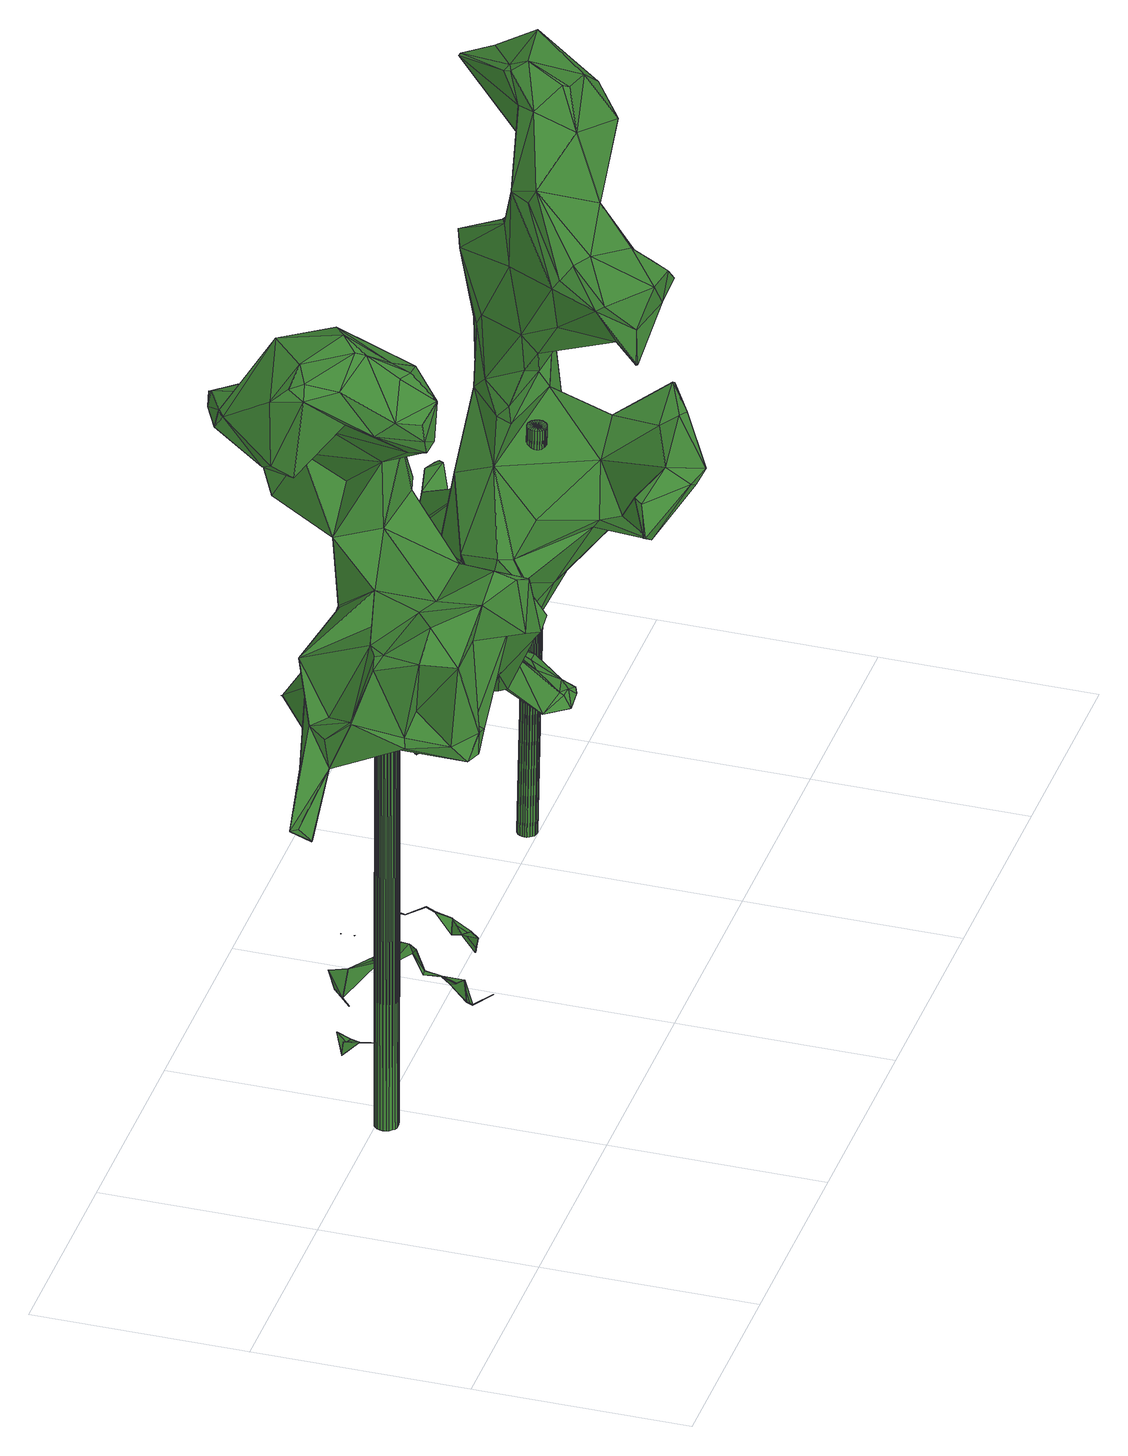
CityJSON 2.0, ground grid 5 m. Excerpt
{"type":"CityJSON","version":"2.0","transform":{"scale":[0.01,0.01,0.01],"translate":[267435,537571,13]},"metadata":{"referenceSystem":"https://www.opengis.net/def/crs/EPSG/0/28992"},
"CityObjects":{
"tree1":{"type":"SolitaryVegetationObject","attributes":{"gtid":53,"crown_width_m":7.45,"crown_median_z":26.2,"crown_r50_m":0.404,"crown_porosity":0.901,"trunk_H_m":12.93,"trunk_DBH_m":0.546,"trunk_radius_m":0.273,"trunk_base_height_m":13.27,"original_gtid":"55"},"geometry":[{"type":"Solid","lod":"3","boundaries":[[[[0,1,2]],[[3,4,5]],[[6,7,8]],[[9,10,11]],[[12,13,14]],[[15,16,17]],[[18,19,20]],[[21,4,3]],[[22,23,24]],[[25,26,27]],[[19,21,28]],[[29,30,31]],[[5,4,32]],[[30,33,34]],[[35,8,36]],[[36,37,35]],[[38,39,40]],[[2,1,26]],[[41,42,36]],[[43,42,41]],[[44,45,46]],[[44,46,47]],[[48,49,50]],[[51,50,52]],[[28,20,19]],[[53,54,55]],[[12,56,10]],[[11,10,56]],[[41,36,8]],[[6,8,35]],[[43,57,58]],[[17,16,59]],[[29,55,60]],[[61,38,62]],[[63,64,65]],[[66,67,68]],[[28,69,59]],[[70,21,3]],[[32,24,0]],[[71,72,12]],[[72,52,7]],[[73,52,72]],[[74,58,57]],[[74,57,43]],[[75,76,77]],[[52,50,78]],[[79,78,50]],[[48,50,51]],[[80,81,82]],[[47,82,81]],[[25,83,84]],[[53,55,29]],[[43,85,74]],[[86,87,88]],[[89,87,86]],[[58,74,90]],[[91,33,92]],[[84,93,94]],[[47,46,95]],[[0,26,1]],[[96,97,51]],[[98,54,99]],[[100,101,102]],[[89,86,103]],[[104,89,103]],[[2,26,25]],[[105,5,0]],[[106,5,105]],[[2,25,0]],[[18,75,77]],[[53,99,54]],[[107,108,109]],[[110,81,80]],[[90,111,49]],[[112,113,114]],[[64,115,98]],[[10,71,12]],[[116,88,117]],[[91,30,34]],[[118,119,120]],[[85,121,79]],[[122,123,91]],[[118,70,124]],[[25,84,105]],[[125,126,95]],[[127,95,126]],[[55,54,98]],[[128,32,4]],[[128,4,129]],[[38,40,122]],[[91,38,122]],[[65,64,99]],[[60,130,33]],[[131,132,133]],[[77,76,134]],[[135,136,137]],[[138,139,140]],[[91,34,33]],[[29,31,141]],[[85,79,111]],[[142,143,144]],[[144,112,142]],[[145,56,146]],[[60,30,29]],[[31,30,147]],[[148,20,139]],[[18,20,148]],[[117,9,143]],[[101,149,115]],[[100,149,101]],[[150,151,120]],[[101,115,64]],[[31,147,123]],[[31,65,141]],[[141,53,29]],[[39,63,40]],[[96,73,71]],[[141,99,53]],[[152,153,154]],[[65,99,141]],[[98,99,64]],[[98,155,55]],[[87,156,88]],[[123,147,91]],[[91,147,30]],[[62,38,91]],[[130,92,33]],[[60,33,30]],[[140,157,32]],[[22,32,157]],[[22,157,140]],[[55,155,68]],[[74,85,111]],[[25,27,83]],[[12,146,56]],[[100,115,149]],[[154,114,158]],[[159,160,49]],[[46,161,95]],[[162,163,119]],[[96,52,73]],[[31,123,164]],[[45,44,102]],[[60,165,130]],[[72,166,13]],[[72,13,12]],[[115,155,98]],[[66,155,115]],[[66,115,100]],[[6,167,168]],[[66,68,155]],[[15,160,16]],[[153,152,67]],[[68,67,152]],[[106,133,169]],[[170,133,106]],[[107,116,108]],[[25,105,0]],[[14,171,146]],[[14,146,12]],[[108,172,109]],[[97,20,28]],[[116,107,88]],[[143,11,144]],[[28,150,69]],[[28,21,150]],[[44,173,67]],[[112,144,56]],[[89,137,136]],[[104,24,137]],[[104,137,89]],[[9,11,143]],[[171,112,145]],[[51,52,96]],[[93,174,109]],[[61,92,130]],[[130,165,61]],[[64,175,176]],[[6,168,7]],[[140,177,138]],[[76,138,177]],[[166,72,7]],[[178,166,179]],[[136,87,89]],[[11,56,144]],[[131,180,172]],[[92,61,62]],[[28,59,159]],[[62,91,92]],[[159,59,160]],[[16,160,59]],[[49,15,90]],[[159,97,28]],[[85,43,121]],[[102,67,100]],[[181,182,110]],[[181,110,80]],[[80,82,183]],[[38,183,39]],[[142,117,143]],[[72,71,73]],[[64,63,175]],[[52,78,7]],[[120,17,69]],[[61,158,38]],[[17,184,185]],[[15,17,185]],[[111,90,74]],[[21,70,150]],[[18,148,75]],[[84,94,105]],[[75,148,138]],[[100,67,66]],[[75,138,76]],[[106,186,131]],[[36,42,37]],[[10,187,71]],[[150,120,69]],[[145,146,171]],[[166,7,188]],[[188,168,167]],[[110,182,189]],[[24,32,22]],[[140,139,190]],[[120,189,191]],[[17,191,184]],[[97,190,139]],[[135,87,136]],[[120,191,17]],[[182,191,189]],[[71,187,192]],[[183,126,39]],[[58,193,194]],[[77,134,18]],[[49,160,15]],[[184,171,185]],[[184,195,171]],[[95,161,196]],[[95,196,176]],[[117,156,9]],[[88,156,117]],[[47,173,44]],[[59,69,17]],[[71,192,197]],[[58,90,193]],[[153,173,162]],[[153,162,124]],[[97,96,190]],[[190,96,71]],[[162,173,47]],[[135,198,197]],[[112,114,199]],[[112,199,142]],[[67,102,44]],[[67,173,153]],[[131,172,108]],[[5,32,0]],[[114,113,158]],[[80,183,181]],[[200,3,5]],[[169,70,200]],[[113,181,158]],[[183,158,181]],[[70,151,150]],[[176,101,64]],[[200,70,3]],[[154,158,61]],[[135,201,87]],[[189,163,110]],[[161,101,196]],[[183,38,158]],[[79,50,49]],[[39,126,125]],[[183,127,126]],[[165,154,61]],[[148,139,138]],[[68,152,202]],[[176,196,101]],[[199,132,117]],[[199,117,142]],[[117,132,116]],[[108,116,132]],[[108,132,131]],[[76,177,128]],[[32,128,177]],[[124,119,118]],[[163,162,81]],[[163,81,110]],[[47,81,162]],[[123,122,164]],[[183,82,127]],[[187,197,192]],[[124,162,119]],[[114,154,124]],[[120,163,189]],[[120,119,163]],[[47,127,82]],[[47,95,127]],[[40,164,122]],[[40,63,164]],[[31,164,65]],[[65,164,63]],[[178,90,15]],[[193,90,178]],[[182,203,191]],[[51,97,48]],[[159,49,48]],[[111,79,49]],[[159,48,97]],[[103,93,84]],[[27,84,83]],[[103,84,104]],[[27,26,84]],[[24,104,84]],[[0,84,26]],[[24,84,0]],[[170,106,131]],[[134,19,18]],[[106,105,186]],[[102,161,45]],[[46,45,161]],[[101,161,102]],[[137,24,198]],[[137,198,135]],[[185,204,15]],[[165,152,154]],[[55,68,202]],[[55,202,60]],[[23,205,24]],[[198,24,205]],[[60,202,165]],[[170,131,133]],[[87,201,156]],[[19,206,21]],[[165,202,152]],[[39,175,63]],[[125,176,175]],[[125,95,176]],[[39,125,175]],[[56,145,112]],[[13,166,204]],[[178,15,204]],[[178,204,166]],[[124,207,153]],[[154,153,207]],[[154,207,124]],[[118,151,70]],[[120,151,118]],[[197,198,205]],[[197,205,23]],[[190,71,23]],[[22,190,23]],[[22,140,190]],[[185,171,204]],[[13,171,14]],[[204,171,13]],[[8,7,78]],[[8,78,41]],[[37,167,35]],[[186,180,131]],[[182,181,203]],[[191,203,184]],[[113,112,203]],[[113,203,181]],[[171,203,112]],[[195,203,171]],[[184,203,195]],[[43,41,121]],[[114,124,133]],[[169,200,106]],[[200,5,106]],[[103,174,93]],[[58,42,43]],[[23,71,197]],[[107,208,88]],[[86,88,208]],[[97,139,20]],[[206,19,134]],[[32,177,140]],[[9,209,10]],[[10,209,187]],[[197,187,209]],[[135,197,209]],[[201,135,209]],[[156,201,209]],[[156,209,9]],[[188,7,168]],[[109,174,107]],[[208,107,174]],[[6,35,167]],[[188,167,194]],[[179,194,193]],[[94,93,180]],[[188,194,179]],[[208,174,86]],[[103,86,174]],[[169,133,70]],[[70,133,124]],[[114,133,199]],[[199,133,132]],[[178,179,193]],[[109,180,93]],[[172,180,109]],[[105,180,186]],[[94,180,105]],[[166,188,179]],[[37,194,167]],[[194,37,42]],[[194,42,58]],[[134,76,128]],[[206,210,21]],[[128,210,134]],[[206,134,210]],[[4,21,210]],[[128,129,210]],[[4,210,129]],[[78,79,121]],[[78,121,41]],[[211,212,213]],[[211,213,214]],[[214,213,215]],[[214,215,216]],[[213,212,217]],[[213,217,215]],[[215,217,218]],[[215,218,216]],[[217,212,219]],[[217,219,218]],[[218,219,220]],[[218,220,216]],[[219,212,221]],[[219,221,220]],[[220,221,222]],[[220,222,216]],[[221,212,223]],[[221,223,222]],[[222,223,224]],[[222,224,216]],[[223,212,225]],[[223,225,224]],[[224,225,226]],[[224,226,216]],[[225,212,227]],[[225,227,226]],[[226,227,228]],[[226,228,216]],[[227,212,229]],[[227,229,228]],[[228,229,230]],[[228,230,216]],[[229,212,231]],[[229,231,230]],[[230,231,232]],[[230,232,216]],[[231,212,233]],[[231,233,232]],[[232,233,234]],[[232,234,216]],[[233,212,235]],[[233,235,234]],[[234,235,236]],[[234,236,216]],[[235,212,237]],[[235,237,236]],[[236,237,238]],[[236,238,216]],[[237,212,239]],[[237,239,238]],[[238,239,240]],[[238,240,216]],[[239,212,241]],[[239,241,240]],[[240,241,242]],[[240,242,216]],[[241,212,243]],[[241,243,242]],[[242,243,244]],[[242,244,216]],[[243,212,245]],[[243,245,244]],[[244,245,246]],[[244,246,216]],[[245,212,247]],[[245,247,246]],[[246,247,248]],[[246,248,216]],[[247,212,249]],[[247,249,248]],[[248,249,250]],[[248,250,216]],[[249,212,251]],[[249,251,250]],[[250,251,252]],[[250,252,216]],[[251,212,253]],[[251,253,252]],[[252,253,254]],[[252,254,216]],[[253,212,255]],[[253,255,254]],[[254,255,256]],[[254,256,216]],[[255,212,257]],[[255,257,256]],[[256,257,258]],[[256,258,216]],[[257,212,259]],[[257,259,258]],[[258,259,260]],[[258,260,216]],[[259,212,211]],[[259,211,260]],[[260,211,214]],[[260,214,216]]]]}]},
"tree2":{"type":"SolitaryVegetationObject","attributes":{"gtid":543,"crown_width_m":2.52,"crown_median_z":16.19,"crown_r50_m":0.155,"crown_porosity":0.929,"trunk_H_m":2.97,"trunk_DBH_m":0.0591,"trunk_radius_m":0.0296,"trunk_base_height_m":13.22,"original_gtid":"614"},"geometry":[{"type":"Solid","lod":"3","boundaries":[[[[261,262,263]],[[264,265,266]],[[267,268,269]],[[270,271,272]],[[273,274,275]],[[276,277,278]],[[279,280,281]],[[282,264,281]],[[261,283,284]],[[285,286,287]],[[288,270,289]],[[290,291,276]],[[292,293,294]],[[278,295,296]],[[297,298,299]],[[277,300,278]],[[277,301,300]],[[276,302,301]],[[303,304,305]],[[278,292,295]],[[306,307,308]],[[294,293,309]],[[310,271,311]],[[270,312,271]],[[313,314,315]],[[313,315,316]],[[317,318,319]],[[276,291,302]],[[320,321,322]],[[323,322,321]],[[324,273,325]],[[326,327,313]],[[328,274,329]],[[274,330,275]],[[304,262,261]],[[331,332,333]],[[334,335,291]],[[302,291,335]],[[318,336,319]],[[274,273,329]],[[307,291,290]],[[318,337,285]],[[286,285,337]],[[338,339,340]],[[341,301,296]],[[318,317,337]],[[289,270,268]],[[270,272,268]],[[342,288,310]],[[343,344,345]],[[343,345,346]],[[273,347,329]],[[348,267,269]],[[263,283,261]],[[325,349,350]],[[280,279,351]],[[261,284,297]],[[352,294,341]],[[343,353,344]],[[286,344,353]],[[286,353,343]],[[309,341,294]],[[290,308,307]],[[354,355,286]],[[355,354,356]],[[314,357,263]],[[319,285,317]],[[288,358,270]],[[359,358,342]],[[359,270,358]],[[285,287,317]],[[360,315,326]],[[285,319,336]],[[329,316,328]],[[359,312,270]],[[288,289,310]],[[336,318,285]],[[361,345,340]],[[343,338,286]],[[359,342,312]],[[325,350,275]],[[269,362,266]],[[335,290,363]],[[309,292,364]],[[296,295,352]],[[276,301,277]],[[282,322,323]],[[317,354,337]],[[365,331,333]],[[355,345,344]],[[332,366,367]],[[263,357,304]],[[368,369,370]],[[320,280,323]],[[320,323,321]],[[269,266,265]],[[269,265,348]],[[365,333,332]],[[360,313,329]],[[312,342,311]],[[305,299,298]],[[282,320,322]],[[334,291,307]],[[289,348,272]],[[267,348,289]],[[289,268,267]],[[342,371,311]],[[326,313,360]],[[360,316,315]],[[287,356,354]],[[287,354,317]],[[294,352,295]],[[268,351,269]],[[279,269,351]],[[326,315,327]],[[327,315,314]],[[266,306,372]],[[362,306,266]],[[372,306,308]],[[263,303,283]],[[310,311,371]],[[361,346,345]],[[282,323,373]],[[374,370,369]],[[368,374,369]],[[374,368,370]],[[362,269,335]],[[274,360,330]],[[274,316,360]],[[366,375,309]],[[329,313,316]],[[303,298,283]],[[340,287,338]],[[286,338,287]],[[287,340,356]],[[311,271,312]],[[340,339,361]],[[271,289,272]],[[310,289,271]],[[275,350,376]],[[349,376,350]],[[342,358,288]],[[279,264,372]],[[372,264,266]],[[263,304,303]],[[281,264,279]],[[377,378,379]],[[380,378,377]],[[378,380,379]],[[379,380,377]],[[362,307,306]],[[309,367,366]],[[376,273,275]],[[325,273,376]],[[325,376,349]],[[301,341,300]],[[305,298,303]],[[305,297,299]],[[354,286,337]],[[344,286,355]],[[313,357,314]],[[313,327,357]],[[307,362,334]],[[332,367,365]],[[367,331,365]],[[304,297,305]],[[292,294,295]],[[367,375,331]],[[264,381,265]],[[309,293,367]],[[316,274,328]],[[323,351,268]],[[362,335,334]],[[323,268,373]],[[272,373,268]],[[348,373,272]],[[269,279,335]],[[335,279,308]],[[308,279,372]],[[335,308,290]],[[324,330,347]],[[276,278,296]],[[290,296,382]],[[382,296,301]],[[275,330,325]],[[325,330,324]],[[282,281,320]],[[373,348,381]],[[282,381,264]],[[323,280,351]],[[320,281,280]],[[364,292,300]],[[278,300,292]],[[263,262,314]],[[314,262,327]],[[357,327,262]],[[357,262,304]],[[331,375,332]],[[375,366,332]],[[297,304,261]],[[346,361,339]],[[367,293,375]],[[375,293,292]],[[309,375,292]],[[290,276,296]],[[346,339,343]],[[338,343,339]],[[381,348,265]],[[282,373,381]],[[310,371,342]],[[382,301,302]],[[364,341,309]],[[335,363,302]],[[341,296,352]],[[363,382,302]],[[363,290,382]],[[360,329,347]],[[297,283,298]],[[273,324,347]],[[364,300,341]],[[360,347,330]],[[355,356,345]],[[340,345,356]],[[297,284,283]],[[383,384,385]],[[383,385,386]],[[386,385,387]],[[386,387,388]],[[387,385,389]],[[387,389,388]],[[385,384,390]],[[385,390,389]],[[390,384,391]],[[390,391,389]],[[389,391,392]],[[389,392,388]],[[391,384,393]],[[391,393,392]],[[392,393,394]],[[392,394,388]],[[393,384,395]],[[393,395,394]],[[395,384,396]],[[395,396,394]],[[394,396,397]],[[394,397,388]],[[397,396,398]],[[397,398,388]],[[396,384,399]],[[396,399,398]],[[398,399,400]],[[398,400,388]],[[400,399,401]],[[400,401,388]],[[399,384,402]],[[399,402,401]],[[401,402,403]],[[401,403,388]],[[402,384,404]],[[402,404,403]],[[403,404,405]],[[403,405,388]],[[404,384,406]],[[404,406,405]],[[405,406,407]],[[405,407,388]],[[406,384,408]],[[406,408,407]],[[407,408,409]],[[407,409,388]],[[409,408,410]],[[409,410,388]],[[408,384,411]],[[408,411,410]],[[410,411,412]],[[410,412,388]],[[411,384,413]],[[411,413,412]],[[412,413,414]],[[412,414,388]],[[413,384,415]],[[413,415,414]],[[414,415,416]],[[414,416,388]],[[416,415,417]],[[416,417,388]],[[415,384,418]],[[415,418,417]],[[417,418,419]],[[417,419,388]],[[418,384,420]],[[418,420,419]],[[419,420,421]],[[419,421,388]],[[420,384,422]],[[420,422,421]],[[422,384,383]],[[422,383,421]],[[421,383,386]],[[421,386,388]]]]}]},
"tree3":{"type":"SolitaryVegetationObject","attributes":{"gtid":81,"crown_width_m":7.1,"crown_median_z":23.74,"crown_r50_m":0.425,"crown_porosity":0.897,"trunk_H_m":10.57,"trunk_DBH_m":0.45,"trunk_radius_m":0.225,"trunk_base_height_m":13.17,"original_gtid":"86"},"geometry":[{"type":"Solid","lod":"3","boundaries":[[[[423,424,425]],[[426,427,428]],[[429,430,431]],[[432,433,434]],[[429,435,436]],[[437,438,439]],[[440,425,441]],[[424,442,443]],[[423,442,424]],[[444,445,446]],[[446,447,444]],[[447,448,444]],[[425,449,441]],[[450,451,452]],[[453,454,455]],[[456,457,458]],[[459,458,457]],[[456,458,459]],[[460,461,451]],[[462,444,448]],[[463,464,465]],[[466,467,468]],[[424,469,449]],[[470,471,472]],[[473,474,475]],[[476,477,478]],[[479,480,481]],[[479,481,430]],[[430,429,479]],[[482,483,484]],[[485,486,487]],[[488,489,490]],[[491,492,493]],[[436,494,495]],[[442,496,443]],[[464,497,498]],[[437,499,474]],[[500,501,482]],[[462,502,503]],[[501,504,505]],[[462,445,444]],[[456,506,507]],[[508,507,506]],[[509,510,511]],[[512,513,514]],[[456,515,506]],[[516,489,517]],[[518,519,520]],[[521,522,523]],[[524,481,525]],[[468,526,466]],[[478,477,527]],[[487,486,528]],[[529,530,531]],[[487,528,526]],[[459,457,515]],[[456,459,515]],[[532,533,534]],[[535,460,536]],[[457,537,538]],[[515,457,538]],[[464,539,530]],[[540,467,493]],[[518,520,427]],[[497,541,498]],[[464,498,539]],[[542,480,543]],[[424,443,544]],[[466,526,528]],[[545,546,547]],[[530,539,531]],[[465,464,530]],[[449,469,514]],[[493,490,548]],[[442,423,549]],[[465,550,497]],[[497,463,465]],[[551,443,496]],[[551,496,552]],[[553,542,543]],[[476,522,477]],[[478,522,476]],[[514,554,512]],[[555,556,502]],[[555,557,556]],[[449,514,513]],[[531,483,529]],[[484,483,531]],[[534,558,559]],[[495,535,436]],[[460,535,495]],[[560,541,499]],[[561,451,461]],[[562,513,512]],[[562,441,513]],[[440,441,562]],[[563,548,502]],[[526,485,487]],[[564,565,566]],[[537,492,567]],[[491,567,492]],[[436,479,429]],[[529,465,530]],[[437,474,568]],[[569,568,474]],[[570,519,525]],[[497,464,463]],[[435,571,494]],[[435,494,436]],[[541,497,550]],[[452,540,572]],[[540,573,572]],[[519,570,520]],[[495,494,574]],[[511,472,471]],[[575,576,577]],[[425,440,423]],[[578,547,490]],[[493,579,540]],[[573,540,579]],[[561,580,451]],[[580,561,581]],[[460,451,450]],[[582,439,438]],[[544,469,424]],[[470,469,544]],[[472,469,470]],[[514,469,472]],[[544,509,511]],[[449,425,424]],[[583,506,538]],[[507,584,585]],[[539,586,531]],[[587,448,447]],[[588,455,589]],[[586,498,560]],[[587,447,590]],[[549,496,442]],[[552,496,549]],[[475,499,550]],[[541,550,499]],[[591,592,593]],[[519,592,591]],[[457,456,507]],[[538,506,515]],[[513,441,449]],[[440,454,453]],[[455,594,589]],[[595,560,499]],[[595,499,437]],[[529,596,465]],[[539,498,586]],[[509,551,510]],[[597,598,599]],[[595,532,600]],[[430,481,601]],[[524,601,481]],[[550,465,596]],[[473,596,529]],[[445,462,503]],[[493,548,563]],[[569,602,603]],[[473,483,482]],[[575,500,604]],[[580,605,467]],[[580,467,606]],[[446,445,607]],[[563,502,556]],[[475,474,499]],[[500,482,597]],[[607,503,608]],[[558,467,466]],[[563,556,538]],[[474,473,569]],[[492,609,426]],[[492,585,609]],[[606,451,580]],[[532,534,610]],[[596,473,475]],[[569,611,568]],[[472,511,571]],[[537,585,492]],[[589,594,585]],[[432,434,557]],[[534,533,558]],[[606,467,540]],[[527,477,522]],[[597,605,604]],[[505,478,603]],[[507,585,537]],[[507,537,457]],[[612,588,461]],[[612,461,460]],[[533,532,439]],[[485,532,610]],[[597,600,598]],[[613,612,495]],[[460,495,612]],[[588,612,455]],[[613,455,612]],[[588,561,461]],[[548,546,608]],[[505,603,602]],[[604,605,575]],[[548,547,546]],[[501,500,614]],[[550,596,475]],[[564,615,565]],[[452,572,450]],[[540,452,606]],[[452,451,606]],[[558,488,616]],[[533,488,558]],[[561,617,581]],[[535,536,553]],[[556,618,583]],[[454,609,594]],[[607,545,446]],[[578,489,516]],[[490,489,578]],[[578,446,545]],[[578,545,547]],[[604,500,597]],[[433,521,500]],[[603,521,433]],[[473,482,602]],[[473,602,569]],[[447,446,578]],[[590,447,578]],[[500,521,614]],[[578,516,590]],[[548,608,503]],[[519,619,592]],[[518,619,519]],[[570,525,481]],[[436,543,479]],[[583,434,577]],[[429,431,435]],[[450,536,460]],[[470,544,471]],[[532,620,598]],[[511,613,571]],[[453,613,510]],[[511,510,613]],[[439,595,437]],[[610,534,559]],[[581,576,580]],[[566,621,568]],[[565,621,566]],[[526,532,485]],[[507,508,577]],[[479,543,480]],[[443,551,509]],[[443,509,544]],[[566,433,564]],[[536,520,553]],[[501,602,482]],[[505,602,501]],[[511,471,544]],[[428,572,573]],[[520,428,427]],[[516,622,590]],[[468,467,605]],[[592,431,623]],[[538,567,563]],[[537,567,538]],[[541,560,498]],[[545,607,546]],[[608,546,607]],[[533,439,582]],[[591,593,624]],[[529,483,473]],[[586,560,595]],[[426,428,625]],[[520,572,428]],[[532,526,620]],[[468,599,598]],[[620,526,468]],[[439,532,595]],[[572,536,450]],[[626,609,454]],[[615,564,627]],[[575,577,434]],[[455,613,453]],[[486,559,528]],[[559,486,610]],[[504,501,614]],[[504,614,521]],[[615,627,628]],[[536,572,520]],[[480,542,553]],[[605,599,468]],[[597,599,605]],[[577,576,507]],[[552,510,551]],[[610,486,485]],[[462,582,627]],[[628,627,582]],[[455,454,594]],[[558,466,559]],[[466,528,559]],[[431,430,623]],[[565,438,621]],[[603,478,527]],[[434,583,618]],[[628,438,615]],[[440,453,423]],[[525,519,591]],[[525,591,524]],[[626,426,609]],[[594,609,585]],[[423,453,549]],[[549,453,552]],[[462,627,502]],[[581,617,584]],[[512,554,562]],[[591,624,524]],[[562,454,440]],[[571,431,592]],[[472,571,592]],[[571,435,431]],[[547,548,490]],[[527,521,603]],[[478,523,522]],[[562,554,626]],[[588,617,561]],[[626,427,426]],[[531,586,484]],[[589,585,584]],[[584,588,589]],[[453,510,552]],[[538,556,583]],[[433,500,434]],[[627,555,502]],[[434,618,557]],[[564,555,627]],[[570,481,553]],[[521,527,522]],[[613,574,571]],[[613,495,574]],[[557,618,556]],[[573,579,428]],[[493,492,579]],[[597,482,484]],[[490,616,488]],[[533,517,488]],[[508,506,583]],[[508,583,577]],[[587,622,448]],[[448,517,462]],[[582,462,517]],[[582,517,533]],[[622,517,448]],[[571,574,494]],[[622,516,517]],[[590,622,587]],[[616,467,558]],[[490,493,467]],[[490,467,616]],[[575,434,500]],[[438,437,621]],[[568,621,437]],[[565,615,438]],[[582,438,628]],[[514,592,554]],[[472,592,514]],[[505,523,478]],[[521,523,504]],[[505,504,523]],[[436,553,543]],[[555,432,557]],[[520,570,553]],[[555,564,432]],[[432,564,433]],[[481,480,553]],[[436,535,553]],[[595,484,586]],[[595,600,484]],[[607,445,503]],[[427,626,619]],[[626,454,562]],[[518,427,619]],[[554,592,619]],[[554,619,626]],[[548,503,502]],[[517,489,488]],[[584,617,588]],[[566,611,433]],[[620,468,598]],[[597,484,600]],[[603,611,569]],[[603,433,611]],[[568,611,566]],[[532,598,600]],[[428,579,625]],[[492,625,579]],[[426,625,492]],[[584,507,576]],[[584,576,581]],[[575,605,576]],[[605,580,576]],[[491,493,567]],[[493,563,567]],[[601,624,623]],[[623,593,592]],[[430,601,623]],[[524,624,601]],[[623,624,593]],[[629,630,631]],[[629,631,632]],[[632,631,633]],[[632,633,634]],[[631,630,635]],[[631,635,633]],[[633,635,636]],[[633,636,634]],[[635,630,637]],[[635,637,636]],[[636,637,638]],[[636,638,634]],[[637,630,639]],[[637,639,638]],[[638,639,640]],[[638,640,634]],[[639,630,641]],[[639,641,640]],[[640,641,642]],[[640,642,634]],[[641,630,643]],[[641,643,642]],[[642,643,644]],[[642,644,634]],[[643,630,645]],[[643,645,644]],[[644,645,646]],[[644,646,634]],[[645,630,647]],[[645,647,646]],[[646,647,648]],[[646,648,634]],[[647,630,649]],[[647,649,648]],[[648,649,650]],[[648,650,634]],[[649,630,651]],[[649,651,650]],[[650,651,652]],[[650,652,634]],[[651,630,653]],[[651,653,652]],[[652,653,654]],[[652,654,634]],[[653,630,655]],[[653,655,654]],[[654,655,656]],[[654,656,634]],[[655,630,657]],[[655,657,656]],[[656,657,658]],[[656,658,634]],[[657,630,659]],[[657,659,658]],[[658,659,660]],[[658,660,634]],[[659,630,661]],[[659,661,660]],[[660,661,662]],[[660,662,634]],[[661,630,663]],[[661,663,662]],[[662,663,664]],[[662,664,634]],[[663,630,665]],[[663,665,664]],[[664,665,666]],[[664,666,634]],[[665,630,667]],[[665,667,666]],[[666,667,668]],[[666,668,634]],[[667,630,669]],[[667,669,668]],[[668,669,670]],[[668,670,634]],[[669,630,671]],[[669,671,670]],[[670,671,672]],[[670,672,634]],[[671,630,673]],[[671,673,672]],[[672,673,674]],[[672,674,634]],[[673,630,675]],[[673,675,674]],[[674,675,676]],[[674,676,634]],[[675,630,677]],[[675,677,676]],[[676,677,678]],[[676,678,634]],[[677,630,629]],[[677,629,678]],[[678,629,632]],[[678,632,634]]]]}]}
},
"vertices":[
[174,594,1084],[15,549,1025],[7,565,1032],[478,638,1196],[434,713,1088],[287,616,1219],[802,173,925],[749,221,934],[803,176,923],[452,168,1342],[527,157,1301],[466,165,1473],[578,159,1310],[597,268,1165],[586,296,1342],[836,383,1179],[820,497,1192],[807,511,1267],[605,593,917],[577,544,1055],[594,535,1051],[482,638,1197],[349,465,1153],[396,402,1153],[286,407,1124],[4,565,1035],[6,515,1016],[3,514,1019],[625,523,1092],[217,517,2047],[248,401,1970],[313,486,2089],[288,597,1071],[298,349,1900],[293,354,1945],[852,176,932],[852,179,930],[857,180,944],[479,405,1882],[510,524,1944],[448,417,1990],[850,253,952],[861,214,951],[944,312,949],[412,805,1773],[394,867,1871],[421,825,1861],[535,757,1713],[745,382,1110],[784,373,1111],[774,336,1089],[666,331,1074],[669,280,1037],[201,592,2064],[189,624,2052],[175,587,2036],[580,197,1362],[946,311,952],[931,295,961],[808,504,1184],[234,444,1935],[422,395,1784],[431,384,1844],[407,583,2084],[340,700,2076],[331,543,2119],[210,690,1825],[317,740,1799],[194,614,1822],[615,518,1218],[435,587,1342],[553,259,1153],[669,276,1039],[632,285,1056],[945,338,968],[559,608,890],[509,613,962],[561,611,891],[833,256,956],[889,350,976],[616,617,1628],[604,644,1575],[557,673,1708],[6,546,1043],[117,510,1136],[936,346,965],[165,249,1214],[220,202,1224],[171,235,1416],[177,215,1173],[905,361,990],[351,338,1974],[351,344,1869],[101,455,1272],[118,520,1209],[450,753,1894],[633,301,1053],[637,440,1095],[179,664,2019],[250,617,2080],[231,805,1894],[244,798,1931],[361,860,1853],[148,349,1199],[202,390,1158],[136,561,1226],[274,627,1302],[132,311,1435],[174,404,1415],[133,415,1399],[659,629,1489],[904,364,988],[525,341,1444],[577,465,1577],[453,490,1552],[221,782,1930],[228,314,1469],[338,232,1474],[519,582,1435],[548,598,1453],[668,574,1385],[886,328,968],[438,413,1996],[366,402,2026],[407,591,1537],[455,604,1945],[486,611,1896],[478,649,1852],[434,713,1084],[435,716,1086],[311,349,1864],[219,449,1403],[308,365,1449],[376,487,1440],[511,614,964],[328,224,1162],[208,200,1177],[281,246,1183],[516,581,935],[556,541,1017],[475,579,1010],[304,509,2097],[419,230,1511],[437,184,1487],[468,168,1474],[564,291,1368],[588,295,1345],[332,416,2030],[603,590,916],[235,797,1932],[589,517,1223],[588,495,1369],[408,591,1809],[443,671,1718],[454,494,1722],[194,666,1843],[335,252,1380],[414,551,1194],[508,464,1736],[787,455,1146],[813,468,1161],[383,859,1881],[489,754,1562],[621,632,1484],[377,449,2036],[336,400,1840],[737,282,1083],[829,188,955],[808,190,951],[433,584,1340],[349,453,1385],[669,373,1338],[170,425,1409],[418,770,1750],[156,352,1223],[412,594,2070],[352,697,2058],[475,583,1010],[777,334,1091],[861,270,969],[104,457,1275],[613,473,1586],[680,586,1458],[553,503,1752],[702,444,1360],[694,389,1333],[164,525,1237],[463,339,1320],[809,201,957],[675,597,1436],[471,422,1143],[686,510,1397],[370,373,1174],[896,292,968],[861,212,955],[678,419,1343],[354,719,1921],[340,261,1171],[337,261,1168],[359,342,1450],[449,593,1210],[293,236,1196],[305,532,1905],[608,498,1442],[718,365,1168],[369,373,1170],[477,582,1012],[525,597,1608],[207,341,1262],[443,205,1346],[437,713,1086],[452,475,27],[425,475,27],[451,482,27],[471,479,1320],[470,486,1319],[444,479,1320],[449,489,27],[467,492,1320],[444,494,27],[463,498,1320],[439,499,27],[457,502,1320],[432,501,27],[451,505,1320],[425,502,27],[444,506,1320],[418,501,27],[437,505,1320],[411,499,27],[430,502,1320],[406,494,27],[424,498,1320],[401,489,27],[420,492,1320],[399,482,27],[417,486,1320],[398,475,27],[416,479,1320],[399,468,27],[417,471,1320],[401,461,27],[420,465,1320],[406,456,27],[425,459,1320],[411,451,27],[430,455,1320],[418,449,27],[437,452,1320],[425,448,27],[444,451,1320],[432,449,27],[451,452,1320],[439,451,27],[458,455,1320],[444,456,27],[463,459,1320],[449,461,27],[467,465,1320],[451,468,27],[470,472,1320],
[664,506,414],[650,455,452],[665,506,413],[614,518,327],[592,542,330],[623,503,368],[572,551,344],[592,542,329],[588,514,331],[554,613,246],[565,648,305],[562,603,319],[617,364,417],[619,364,417],[627,330,410],[593,402,319],[582,366,313],[584,366,313],[614,517,327],[626,527,314],[626,527,316],[635,559,325],[680,523,405],[679,523,406],[459,521,209],[478,553,189],[478,553,191],[552,613,246],[560,603,319],[604,443,319],[602,443,319],[625,359,297],[621,353,243],[630,395,276],[625,360,297],[594,402,318],[671,560,412],[672,560,411],[671,561,411],[583,366,312],[593,402,317],[597,445,311],[678,523,405],[663,506,413],[671,560,411],[609,480,377],[596,460,375],[612,472,353],[620,353,243],[563,648,305],[564,649,305],[580,639,246],[640,431,449],[651,454,452],[641,431,450],[649,395,435],[457,521,209],[457,502,209],[457,502,210],[677,551,302],[665,566,279],[665,566,280],[629,541,306],[620,343,428],[626,329,410],[640,431,451],[650,454,452],[634,391,402],[633,391,402],[621,343,428],[637,299,263],[637,299,262],[637,298,263],[594,460,375],[610,472,353],[458,502,210],[458,521,208],[514,583,170],[523,617,176],[495,587,174],[629,395,277],[580,640,246],[514,583,169],[475,591,151],[475,592,152],[523,617,175],[618,364,418],[580,552,346],[648,342,357],[649,342,357],[618,523,318],[630,395,277],[495,586,173],[477,553,190],[474,591,152],[475,588,186],[650,454,451],[560,601,223],[561,601,222],[647,395,435],[523,618,176],[608,480,377],[598,445,311],[624,360,297],[638,299,263],[620,340,238],[621,340,239],[678,625,326],[679,625,327],[679,626,326],[579,639,246],[624,503,368],[609,560,327],[679,624,326],[620,340,240],[648,343,357],[575,625,396],[576,624,396],[577,625,396],[576,625,395],[609,559,327],[598,444,311],[578,525,22],[575,525,22],[578,526,22],[596,507,318],[596,508,318],[593,507,319],[595,509,319],[577,527,22],[577,528,22],[594,510,319],[576,528,22],[593,510,319],[575,528,22],[574,528,22],[592,510,319],[591,510,319],[573,527,22],[591,509,319],[590,509,319],[572,526,22],[590,508,319],[572,525,22],[590,507,319],[572,524,22],[590,506,319],[573,523,22],[590,505,319],[591,505,319],[574,522,22],[592,505,319],[575,522,22],[592,504,318],[576,522,22],[593,504,318],[594,505,318],[577,523,22],[595,505,318],[578,523,22],[595,506,318],[578,524,22],
[1829,573,1836],[1802,555,1979],[1862,519,1826],[1687,574,1479],[1584,548,1504],[1560,471,1335],[1312,254,1628],[1445,182,1608],[1427,320,1673],[1715,608,921],[1682,661,847],[1746,636,911],[1401,352,1659],[1306,272,1616],[1561,497,586],[1626,436,709],[1572,447,711],[1808,540,1782],[1871,480,1814],[1793,649,1926],[1661,575,1973],[1523,111,1062],[1639,176,1070],[1549,97,1089],[1494,114,1080],[1397,173,985],[1880,442,1816],[1491,491,1304],[1503,582,1256],[1499,527,1198],[1659,544,1782],[1688,580,1570],[1657,587,1561],[2072,731,1059],[2056,611,1161],[2082,722,1062],[2083,695,1063],[1451,485,1422],[1583,615,1365],[1571,290,911],[1465,730,281],[1456,714,311],[1512,727,326],[1296,492,937],[1530,571,1014],[1354,592,894],[1758,437,1913],[1645,435,1952],[1640,449,1956],[1602,406,1867],[1588,706,488],[1590,628,493],[1547,705,430],[1946,831,712],[1944,822,719],[1939,814,708],[1388,204,1529],[1388,202,1439],[1543,194,1505],[1682,738,617],[1539,698,536],[1499,681,580],[1277,408,777],[1263,403,787],[1261,406,784],[1563,342,899],[1570,293,915],[1632,361,1008],[1927,597,1151],[1855,532,1306],[1761,516,1087],[1382,377,1627],[1381,394,1604],[1766,718,1909],[1466,726,277],[1462,673,330],[1533,620,464],[1681,665,849],[1743,827,657],[1789,362,919],[1709,291,1045],[1767,821,664],[1760,780,639],[1970,615,1030],[1887,669,1174],[1934,605,1039],[1641,567,1971],[1619,543,1901],[1593,500,1908],[1787,396,1787],[1879,441,1811],[1773,365,1803],[2066,662,1056],[1407,215,1081],[1396,177,987],[1494,412,1657],[1596,265,1538],[1519,384,1437],[1830,826,709],[1905,843,719],[1832,825,704],[1571,176,1554],[1589,236,1513],[1259,511,821],[1930,808,726],[1258,410,888],[1496,720,431],[1458,714,404],[1453,695,455],[1393,545,802],[1556,354,884],[1316,435,880],[1431,397,1472],[1470,452,1368],[2026,564,1183],[1992,595,1038],[1435,699,418],[1516,528,1142],[1467,672,329],[1388,206,1437],[1384,206,1445],[1649,530,1998],[1686,200,1120],[1773,241,1144],[1656,236,1106],[1706,357,1078],[1805,680,1896],[1513,722,326],[1646,585,1965],[1760,721,1905],[1442,267,1452],[1676,415,1726],[1771,386,876],[1851,553,957],[1814,578,949],[1333,466,919],[1262,408,887],[1517,624,465],[1602,632,1328],[1772,446,1768],[1863,521,1007],[1696,431,725],[1691,429,719],[1661,466,691],[1961,573,1143],[1647,518,617],[1673,672,582],[1584,268,1508],[1485,462,1778],[1518,465,1290],[1559,493,1285],[1490,481,1741],[1745,646,938],[1748,619,1032],[1781,637,969],[1493,171,1113],[1720,582,1221],[1600,638,1163],[1637,646,1191],[1569,305,898],[1863,594,953],[1791,649,1263],[1844,596,1333],[1441,677,463],[1348,172,1020],[1726,708,1432],[1761,723,1456],[1389,194,1078],[1587,250,1568],[1591,349,1702],[1550,262,1613],[1752,619,1506],[1511,537,594],[1535,720,419],[1535,704,734],[1442,615,788],[1459,621,791],[1484,639,719],[1527,176,1600],[1691,736,605],[1771,733,647],[1656,665,856],[1560,670,961],[1505,557,1163],[1704,187,1120],[1776,238,1142],[1739,606,1487],[1278,407,788],[1612,566,688],[1581,552,1504],[1527,531,1737],[1764,820,668],[1695,419,727],[1528,475,895],[1679,662,1291],[1839,583,947],[1613,426,1697],[1350,554,826],[1639,486,644],[1349,177,1019],[1528,260,1643],[1538,220,1614],[1670,614,1379],[1675,565,1568],[1746,365,834],[1700,381,794],[1647,526,17],[1625,525,17],[1647,531,17],[1647,503,1074],[1646,509,1074],[1625,503,1074],[1644,537,17],[1644,514,1074],[1641,541,17],[1640,519,1074],[1636,545,17],[1635,522,1074],[1630,547,17],[1630,524,1074],[1624,547,17],[1624,525,1074],[1619,547,17],[1618,524,1074],[1613,544,17],[1613,522,1074],[1609,541,17],[1608,518,1074],[1605,536,17],[1605,513,1074],[1603,530,17],[1603,508,1074],[1603,525,17],[1602,502,1074],[1603,519,17],[1603,496,1074],[1606,513,17],[1605,491,1074],[1609,509,17],[1609,486,1073],[1614,505,16],[1614,483,1073],[1620,503,16],[1619,481,1073],[1626,503,16],[1625,480,1073],[1631,503,16],[1631,481,1073],[1637,506,17],[1636,483,1073],[1641,509,17],[1641,487,1073],[1645,514,17],[1644,492,1074],[1647,520,17],[1647,497,1074]
]}
